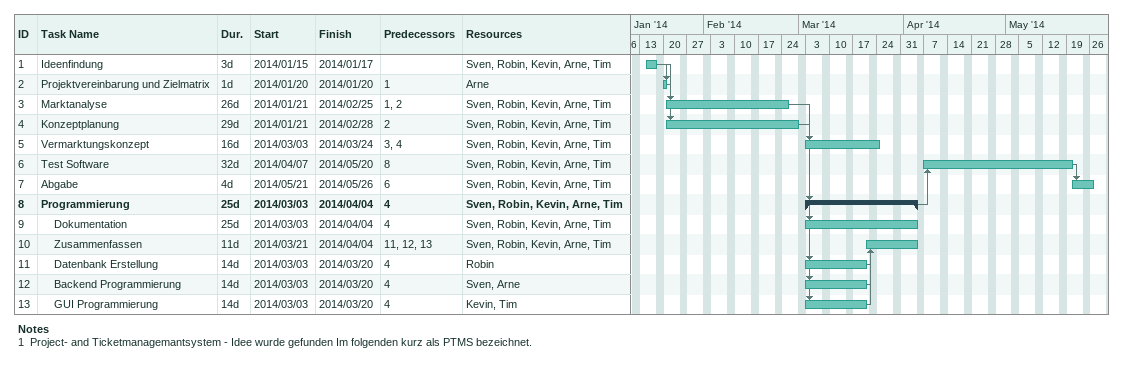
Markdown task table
| ID | Level | Task | Duration | Start | Finish | Predecessors | Resources |
|---|---|---|---|---|---|---|---|
| 1 | 1 | Ideenfindung | 3d | 2014-01-15 | 2014-01-17 |  | Sven, Robin, Kevin, Arne, Tim |
| 2 | 1 | Projektvereinbarung und Zielmatrix | 1d | 2014-01-20 | 2014-01-20 | 1 | Arne |
| 3 | 1 | Marktanalyse | 26d | 2014-01-21 | 2014-02-25 | 1, 2 | Sven, Robin, Kevin, Arne, Tim |
| 4 | 1 | Konzeptplanung | 29d | 2014-01-21 | 2014-02-28 | 2 | Sven, Robin, Kevin, Arne, Tim |
| 5 | 1 | Vermarktungskonzept | 16d | 2014-03-03 | 2014-03-24 | 3, 4 | Sven, Robin, Kevin, Arne, Tim |
| 6 | 1 | Test Software | 32d | 2014-04-07 | 2014-05-20 | 8 | Sven, Robin, Kevin, Arne, Tim |
| 7 | 1 | Abgabe | 4d | 2014-05-21 | 2014-05-26 | 6 | Sven, Robin, Kevin, Arne, Tim |
| 8 | 1 | **Programmierung** | 25d | 2014-03-03 | 2014-04-04 | 4 | Sven, Robin, Kevin, Arne, Tim |
| 9 | 2 | Dokumentation | 25d | 2014-03-03 | 2014-04-04 | 4 | Sven, Robin, Kevin, Arne, Tim |
| 10 | 2 | Zusammenfassen | 11d | 2014-03-21 | 2014-04-04 | 11, 12, 13 | Sven, Robin, Kevin, Arne, Tim |
| 11 | 2 | Datenbank Erstellung | 14d | 2014-03-03 | 2014-03-20 | 4 | Robin |
| 12 | 2 | Backend Programmierung | 14d | 2014-03-03 | 2014-03-20 | 4 | Sven, Arne |
| 13 | 2 | GUI Programmierung | 14d | 2014-03-03 | 2014-03-20 | 4 | Kevin, Tim |

Notes
- 1: Project- and Ticketmanagemantsystem - Idee wurde gefunden Im folgenden kurz als PTMS bezeichnet.
